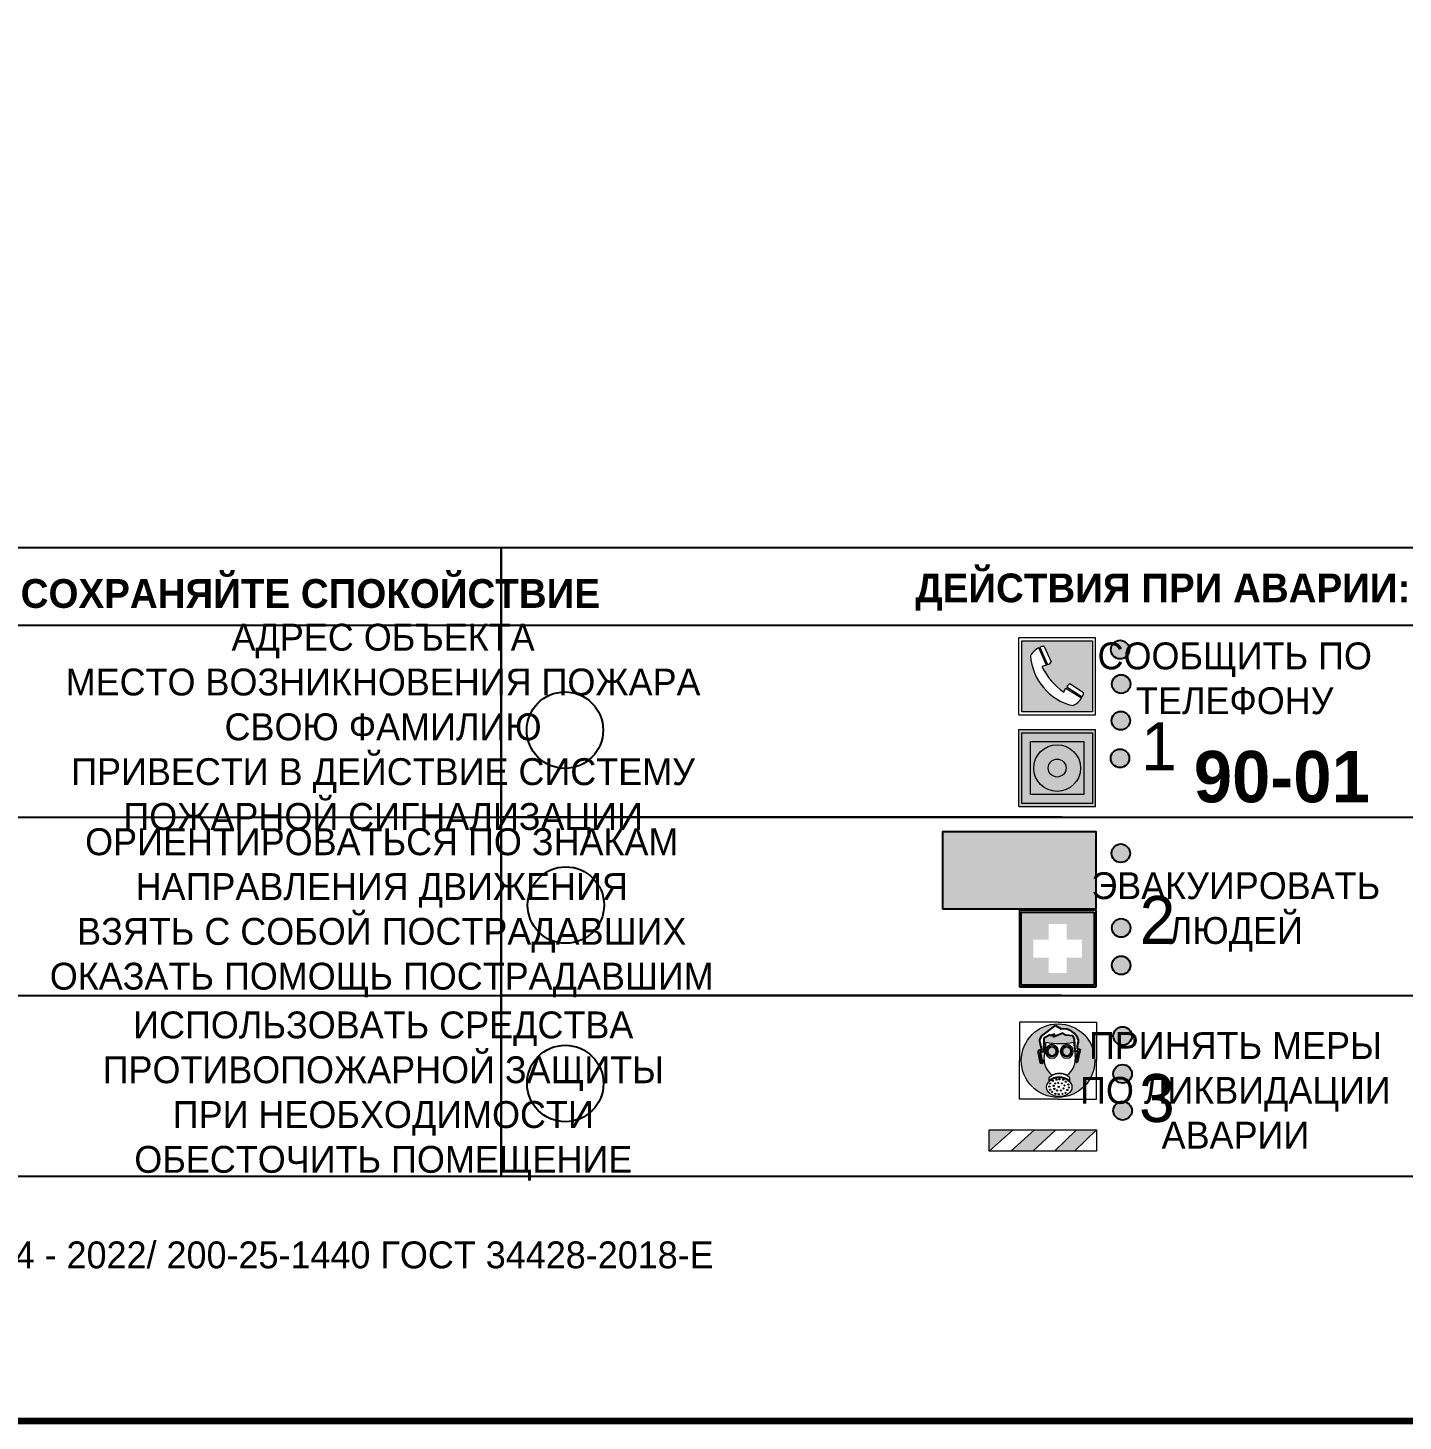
# Model space of a CAD drawing. Header units: millimetres. Extents: x 13810 to 67229, y 12374 to 21950.
# Drawn here: x 22635.6 to 22778.8, y 20268.2 to 20413.3 of the extents above; entities that cross this region are included whole.
import ezdxf

# ---------------------------------------------------------------- set-up
doc = ezdxf.new("R2010")
doc.units = ezdxf.units.MM
doc.styles.add('обычный', font='arial.ttf')

# ---------------------------------------------------------------- blocks, each defined once
blk = doc.blocks.new('A$C38D26F80')
h = blk.add_hatch(color=5)
h.dxf.hatch_style = 1
h.paths.add_polyline_path([(-8.77, -4.48, 1), (-0.19, -4.48, 1)])
h.paths.add_polyline_path([(-6.75, -3.58), (-6.75, -3.31), (-6.62, -3.22), (-6.5, -3.22), (-6.42, -3.3), (-6.39, -3.28), (-6.59, -2.23), (-6.59, -2.01), (-6.38, -1.58), (-4.76, -0.4), (-4.13, -0.79, -0.362848), (-2.1, -2.1, -0.201049), (-2.17, -2.48, 0.085434), (-2.26, -3.13), (-1.9, -3.16), (-2.25, -4.7), (-2.4, -4.59), (-2.43, -4.34), (-2.36, -4.34), (-2.14, -3.34), (-2.47, -3.42), (-2.58, -1.95), (-2.77, -1.58), (-3.58, -1.52), (-3.92, -1.26), (-5.05, -1.73), (-4.87, -1.39), (-5.41, -1.6), (-5.41, -1.46), (-6.13, -1.87), (-6.18, -3.5), (-6.56, -3.47), (-6.37, -4.59), (-6.16, -4.43), (-6.16, -4.66), (-6.36, -4.79), (-6.37, -4.8), (-6.51, -4.76)], flags=16)
h.paths.add_polyline_path([(-6.51, -4.76), (-6.36, -4.79), (-6.37, -4.8)], flags=0)
h.paths.add_polyline_path([(-5.92, -2.34, 0.089508), (-2.67, -2.35), (-2.48, -3.88, -0.268602), (-3.4, -6.18, 0.262449), (-5.2, -6.18, -0.268602), (-6.11, -3.88)], flags=16)
edge = h.paths.add_edge_path(flags=16)
edge.add_ellipse((-5.19, -3.41), major_axis=(0, 0.842), ratio=0.848992, start_angle=0, end_angle=360)
edge = h.paths.add_edge_path(flags=0)
edge.add_ellipse((-5.19, -3.39), major_axis=(0, 0.665), ratio=0.853798, start_angle=0, end_angle=360)
edge = h.paths.add_edge_path(flags=0)
edge.add_ellipse((-5.19, -3.4), major_axis=(0, 0.528), ratio=0.864094, start_angle=0, end_angle=360)
edge = h.paths.add_edge_path(flags=16)
edge.add_ellipse((-3.47, -3.4), major_axis=(0, 0.842), ratio=0.848992, start_angle=0, end_angle=360)
h.paths.add_polyline_path([(-3.13, -6.45), (-3.13, -6.84, 0.383174), (-5.57, -6.85), (-5.57, -6.49, -0.369952)], flags=16)
edge = h.paths.add_edge_path(flags=0)
edge.add_ellipse((-3.47, -3.39), major_axis=(0, 0.665), ratio=0.853798, start_angle=0, end_angle=360)
edge = h.paths.add_edge_path(flags=0)
edge.add_ellipse((-3.47, -3.4), major_axis=(0, 0.528), ratio=0.864094, start_angle=0, end_angle=360)
edge = h.paths.add_edge_path(flags=16)
edge.add_ellipse((-4.34, -7.57), major_axis=(-1.48, 0), ratio=0.744955, start_angle=0, end_angle=360)
h.paths.add_polyline_path([(-5.01, -6.85, -1), (-5.15, -6.85, -1)], flags=0)
h.paths.add_polyline_path([(-5.33, -7.14, -1), (-5.47, -7.14, -1)], flags=0)
h.paths.add_polyline_path([(-4.61, -6.71, -1), (-4.74, -6.71, -1)], flags=16)
h.paths.add_polyline_path([(-5.43, -7.51, -1), (-5.57, -7.51, -1)], flags=0)
h.paths.add_polyline_path([(-4.26, -6.67, -1), (-4.4, -6.67, -1)], flags=16)
h.paths.add_polyline_path([(-4.74, -7.14, -1), (-4.88, -7.14, -1)], flags=0)
h.paths.add_polyline_path([(-4.93, -7.43, -1), (-5.07, -7.43, -1)], flags=0)
h.paths.add_polyline_path([(-4.41, -7.07, -1), (-4.54, -7.07, -1)], flags=0)
h.paths.add_polyline_path([(-5.33, -7.87, -1), (-5.46, -7.87, -1)], flags=0)
h.paths.add_polyline_path([(-3.8, -6.71, -1), (-3.94, -6.71, -1)], flags=16)
h.paths.add_polyline_path([(-4.85, -7.78, -1), (-4.98, -7.78, -1)], flags=0)
h.paths.add_polyline_path([(-3.96, -7.14, -1), (-4.1, -7.14, -1)], flags=0)
h.paths.add_polyline_path([(-4.33, -7.53, -1), (-4.47, -7.53, -1)], flags=0)
h.paths.add_polyline_path([(-5.09, -8.12, -1), (-5.23, -8.12, -1)], flags=0)
h.paths.add_polyline_path([(-3.5, -6.94, -1), (-3.64, -6.94, -1)], flags=0)
h.paths.add_polyline_path([(-4.54, -7.97, -1), (-4.68, -7.97, -1)], flags=0)
h.paths.add_polyline_path([(-3.66, -7.39, -1), (-3.8, -7.39, -1)], flags=0)
h.paths.add_polyline_path([(-4.73, -8.35, -1), (-4.86, -8.35, -1)], flags=0)
h.paths.add_polyline_path([(-4.09, -7.96, -1), (-4.23, -7.96, -1)], flags=0)
h.paths.add_polyline_path([(-3.77, -7.74, -1), (-3.91, -7.74, -1)], flags=0)
h.paths.add_polyline_path([(-3.22, -7.27, -1), (-3.35, -7.27, -1)], flags=0)
h.paths.add_polyline_path([(-4.34, -8.4, -1), (-4.47, -8.4, -1)], flags=0)
h.paths.add_polyline_path([(-3.16, -7.61, -1), (-3.3, -7.61, -1)], flags=0)
h.paths.add_polyline_path([(-3.9, -8.35, -1), (-4.04, -8.35, -1)], flags=0)
h.paths.add_polyline_path([(-3.32, -7.91, -1), (-3.46, -7.91, -1)], flags=0)
h.paths.add_polyline_path([(-3.55, -8.23, -1), (-3.69, -8.23, -1)], flags=0)
at = {"color": 5, "lineweight": 5}
for p, q in [((-4.48, 0), (-8.96, 0)), ((-8.96, 0), (-8.96, -4.48)), ((-4.48, 0), (0, 0)), ((0, 0), (0, -4.48)), ((-6.59, -2.01), (-6.38, -1.58)), ((-6.38, -1.58), (-4.76, -0.4)), ((-5.41, -1.46), (-6.13, -1.87)), ((-4.87, -1.39), (-5.41, -1.6)), ((-5.41, -1.6), (-5.41, -1.46)), ((-3.92, -1.26), (-5.05, -1.73)), ((-5.05, -1.73), (-4.87, -1.39)), ((-4.76, -0.4), (-4.13, -0.79)), ((-3.58, -1.52), (-3.92, -1.26)), ((-2.77, -1.58), (-3.58, -1.52)), ((-2.58, -1.95), (-2.77, -1.58)), ((-6.75, -3.31), (-6.62, -3.22)), ((-6.62, -3.22), (-6.5, -3.22)), ((-6.59, -2.23), (-6.59, -2.01)), ((-6.39, -3.28), (-6.59, -2.23)), ((-6.5, -3.22), (-6.42, -3.3)), ((-6.13, -1.87), (-6.18, -3.5)), ((-5.92, -2.34), (-6.11, -3.88)), ((-2.67, -2.34), (-2.48, -3.88)), ((-2.47, -3.42), (-2.58, -1.95)), ((-1.9, -3.16), (-2.26, -3.13)), ((-2.25, -4.7), (-1.9, -3.16)), ((-8.96, -8.96), (-8.96, -4.48)), ((-6.75, -3.58), (-6.75, -3.31)), ((-6.51, -4.76), (-6.75, -3.58)), ((-6.18, -3.5), (-6.56, -3.47)), ((-6.56, -3.47), (-6.37, -4.59)), ((-6.37, -4.8), (-6.51, -4.76)), ((-6.42, -3.3), (-6.39, -3.28)), ((-6.37, -4.59), (-6.16, -4.43)), ((-6.16, -4.66), (-6.37, -4.8)), ((-6.16, -4.43), (-6.16, -4.66)), ((-2.14, -3.34), (-2.47, -3.42)), ((-2.43, -4.34), (-2.4, -4.59)), ((-2.43, -4.34), (-2.36, -4.34)), ((-2.4, -4.59), (-2.25, -4.7)), ((-2.36, -4.34), (-2.14, -3.34)), ((0, -8.96), (0, -4.48)), ((-5.57, -6.49), (-5.57, -6.85)), ((-3.13, -6.45), (-3.13, -6.84)), ((-4.48, -8.96), (-8.96, -8.96)), ((-4.48, -8.96), (0, -8.96))]:
    blk.add_line(p, q, dxfattribs=at)
at = {"color": 5}
for p, q in [((-6.59, -2.01), (-6.38, -1.58)), ((-6.38, -1.58), (-4.76, -0.4)), ((-5.41, -1.46), (-6.13, -1.87)), ((-4.87, -1.39), (-5.41, -1.6)), ((-5.41, -1.6), (-5.41, -1.46)), ((-3.92, -1.26), (-5.05, -1.73)), ((-5.05, -1.73), (-4.87, -1.39)), ((-4.76, -0.4), (-4.13, -0.79)), ((-3.58, -1.52), (-3.92, -1.26)), ((-2.77, -1.58), (-3.58, -1.52)), ((-2.58, -1.95), (-2.77, -1.58)), ((-6.75, -3.31), (-6.62, -3.22)), ((-6.62, -3.22), (-6.5, -3.22)), ((-6.59, -2.23), (-6.59, -2.01)), ((-6.39, -3.28), (-6.59, -2.23)), ((-6.5, -3.22), (-6.42, -3.3)), ((-6.13, -1.87), (-6.18, -3.5)), ((-2.47, -3.42), (-2.58, -1.95)), ((-2.26, -3.13), (-1.9, -3.16)), ((-1.9, -3.16), (-2.25, -4.7)), ((-6.75, -3.58), (-6.75, -3.31)), ((-6.51, -4.76), (-6.75, -3.58)), ((-6.18, -3.5), (-6.56, -3.47)), ((-6.56, -3.47), (-6.37, -4.59)), ((-6.37, -4.8), (-6.51, -4.76)), ((-6.36, -4.79), (-6.51, -4.76)), ((-6.42, -3.3), (-6.39, -3.28)), ((-6.37, -4.59), (-6.16, -4.43)), ((-6.16, -4.66), (-6.37, -4.8)), ((-6.16, -4.66), (-6.36, -4.79)), ((-6.16, -4.43), (-6.16, -4.66)), ((-2.14, -3.34), (-2.47, -3.42)), ((-2.4, -4.59), (-2.43, -4.34)), ((-2.43, -4.34), (-2.36, -4.34)), ((-2.25, -4.7), (-2.4, -4.59)), ((-2.36, -4.34), (-2.14, -3.34))]:
    blk.add_line(p, q, dxfattribs=at)
at = {"color": 5, "lineweight": 5}
for centre, radius in [((-4.48, -4.48), 4.29), ((-5.5, -7.51), 0.0678), ((-5.4, -7.14), 0.0678), ((-5.4, -7.87), 0.0678), ((-5.16, -8.12), 0.0678), ((-5.08, -6.85), 0.0678), ((-5, -7.43), 0.0678), ((-4.91, -7.78), 0.0678), ((-4.81, -7.14), 0.0678), ((-4.67, -6.71), 0.0678), ((-4.61, -7.97), 0.0678), ((-4.47, -7.07), 0.0678), ((-4.4, -7.53), 0.0678), ((-4.33, -6.67), 0.0678), ((-4.16, -7.96), 0.0678), ((-4.03, -7.14), 0.0678), ((-3.87, -6.71), 0.0678), ((-3.84, -7.74), 0.0678), ((-3.73, -7.39), 0.0678), ((-3.57, -6.94), 0.0678), ((-3.39, -7.91), 0.0678), ((-3.28, -7.27), 0.0678), ((-3.23, -7.61), 0.0678), ((-4.79, -8.35), 0.0678), ((-4.4, -8.4), 0.0678), ((-3.97, -8.35), 0.0678), ((-3.62, -8.23), 0.0678)]:
    blk.add_circle(centre, radius, dxfattribs=at)
at = {"color": 5}
for centre, radius, start, end in [((-3.89, -2.66), 1.88, 17.387, 97.1599), ((-0.35, -3.07), 1.91, 162.2553, 181.7878), ((-2.6, -2.2), 0.511, 326.3906, 11.8614)]:
    blk.add_arc(centre, radius, start, end, dxfattribs=at)
at = {"color": 5, "lineweight": 5}
for centre, radius, start, end in [((-4.28, 6.66), 9.15, 259.6987, 280.1569), ((-0.47, -3.05), 1.79, 161.5846, 182.4584), ((-2.6, -2.2), 0.513, 326.4781, 11.7739), ((-3.66, -4.24), 2.47, 171.573, 231.7124), ((-4.93, -4.24), 2.47, 308.2876, 8.427), ((-4.33, -7.88), 1.87, 50.358, 131.5662), ((-4.34, -8.2), 1.82, 48.4943, 132.3565), ((-4.3, -7.78), 1.83, 60.5889, 119.4111)]:
    blk.add_arc(centre, radius, start, end, dxfattribs=at)
for centre, major_axis, ratio in [((-5.19, -3.41), (0, 0.842), 0.848992), ((-5.19, -3.39), (0, 0.665), 0.853798), ((-5.19, -3.4), (0, 0.528), 0.864094), ((-3.47, -3.4), (0, 0.842), 0.848992), ((-3.47, -3.39), (0, 0.665), 0.853798), ((-3.47, -3.4), (0, 0.528), 0.864094), ((-4.34, -7.57), (-1.48, 0), 0.744955)]:
    blk.add_ellipse(centre, major_axis=major_axis, ratio=ratio, dxfattribs=at)
blk = doc.blocks.new('A$C47DD6509')
at = {"lineweight": 5}
for points in [[(-8.69, 0), (-11.19, 0), (-11.19, -2.22)], [(-4.22, 0), (-6.45, 0), (-8.91, -2.22), (-6.61, -2.22)], [(0, 0), (-2.09, 0), (-4.36, -2.22), (-2.29, -2.22)]]:
    blk.add_hatch(color=242, dxfattribs=at).paths.add_polyline_path(points)
at = {"color": 242, "lineweight": 5}
for p, q in [((-11.19, -2.22), (-8.69, 0)), ((-11.19, -2.22), (-11.19, 0)), ((-11.19, 0), (-8.69, 0)), ((-11.19, 0), (0, 0)), ((-8.91, -2.22), (-6.45, 0)), ((-6.61, -2.22), (-4.22, 0)), ((-4.36, -2.22), (-2.09, 0)), ((-2.29, -2.22), (0, 0)), ((0, 0), (0, -2.22)), ((0, -2.22), (-11.19, -2.22))]:
    blk.add_line(p, q, dxfattribs=at)
blk = doc.blocks.new('A$C32E8229D')
at = {"true_color": 0xffffff}
blk.add_hatch(color=7, dxfattribs=at).paths.add_polyline_path([(0, 0), (0, -8), (16, -8), (16, 0)])
h = blk.add_hatch(color=126)
h.paths.add_polyline_path([(0.2, -0.2), (15.8, -0.2), (15.8, -7.8), (0.2, -7.8)])
h.paths.add_polyline_path([(13.49, -2.05), (12.08, -2.05), (11.37, -2.63, 0.162397), (11.29, -2.84), (11.29, -3.63), (10.35, -3.63), (10.35, -4.05), (11.68, -4.05), (11.68, -3.48), (12.26, -4.28), (11.29, -5.1), (11.29, -6.78), (11.85, -6.78), (11.85, -5.44), (12.8, -4.64), (12.8, -5.94), (14.46, -5.94), (14.46, -5.39), (13.45, -5.39), (13.45, -3.97), (12.46, -2.59), (13.15, -2.59), (13.69, -3.34), (14.18, -3)], flags=16)
h.paths.add_polyline_path([(10.74, -1.82, 1), (11.8, -1.82, 1)], flags=16)
h.paths.add_polyline_path([(9.39, -3.59), (5.99, -3.59), (6.56, -3.03), (5.91, -3.03), (5.1, -3.83), (5.91, -4.64), (6.56, -4.64), (5.99, -4.09), (9.39, -4.09)], flags=16)
h.paths.add_polyline_path([(4.29, -1.08), (1.72, -1.08), (1.72, -6.6), (4.29, -6.6)], flags=16)
at = {"color": 126}
blk.add_lwpolyline([(16, -8), (0, -8), (0, 0), (16, 0)], close=True, dxfattribs=at)
blk = doc.blocks.new('A$C18900ED3')
h = blk.add_hatch(color=126)
h.paths.add_polyline_path([(-0.18, -0.18), (-7.02, -0.18), (-7.02, -7.02), (-0.18, -7.02)])
h.paths.add_polyline_path([(-5.89, -4.46), (-5.89, -2.77), (-4.46, -2.77), (-4.46, -1.31), (-2.77, -1.31), (-2.77, -2.77), (-1.33, -2.77), (-1.33, -4.46), (-2.77, -4.46), (-2.77, -5.89), (-4.46, -5.89), (-4.46, -4.46)], flags=16)
at = {"color": 126}
for p, q in [((-7.2, 0), (-7.2, -7.2)), ((0, 0), (-7.2, 0)), ((0, -7.2), (0, 0)), ((-7.02, -7.02), (-7.02, -0.18)), ((-7.02, -0.18), (-0.18, -0.18)), ((-0.18, -0.18), (-0.18, -7.02)), ((-7.2, -7.2), (0, -7.2)), ((-0.18, -7.02), (-7.02, -7.02))]:
    blk.add_line(p, q, dxfattribs=at)
blk = doc.blocks.new('A$C456E1F9C')
at = {"lineweight": 5}
h = blk.add_hatch(color=242, dxfattribs=at)
h.paths.add_polyline_path([(0.51, -1.47), (0.51, -13.26), (12.29, -13.26), (12.29, -1.47)])
h.paths.add_polyline_path([(5.42, -4.95, -0.254479), (4.78, -5.4), (3.52, -2.53, -0.209735), (4.23, -2.4)], flags=16)
h.paths.add_polyline_path([(8.53, -8.6), (10.87, -10.17), (10.54, -10.76), (8.03, -9.13, -0.192251)], flags=16)
h.paths.add_polyline_path([(4.61, -5.49, 0.005518), (3.87, -5.72, 0.128647), (7.49, -10.01, 0.00809), (7.83, -9.33), (10.47, -10.97, -0.16736), (8.99, -12.25, -0.327862), (1.95, -3.95, -0.166952), (3.36, -2.62)], flags=16)
at = {"color": 242, "lineweight": 5}
for p, q in [((0, -13.77), (0, -0.97)), ((12.8, -0.97), (0, -0.97)), ((12.8, -13.77), (12.8, -0.97)), ((4.61, -5.49), (3.36, -2.62)), ((3.52, -2.53), (4.78, -5.4)), ((4.23, -2.4), (5.42, -4.95)), ((8.03, -9.13), (10.54, -10.76)), ((10.81, -10.12), (8.53, -8.6)), ((7.83, -9.33), (10.47, -10.97)), ((10.54, -10.76), (10.8, -10.3)), ((10.8, -10.3), (10.81, -10.12)), ((0, -13.77), (12.8, -13.77))]:
    blk.add_line(p, q, dxfattribs=at)
blk.add_lwpolyline([(0.51, -1.47), (12.29, -1.47), (12.29, -13.26), (0.51, -13.26)], close=True, dxfattribs=at)
for centre, radius, start, end in [((4.59, -5.34), 2.99, 114.2845, 152.1974), ((11.12, -3.31), 9.19, 183.9915, 256.6009), ((4.02, -3.27), 0.891, 76.3284, 123.7092), ((14.98, -39.1), 35.17, 107.1487, 108.4135), ((13.86, -0.94), 11.08, 205.5536, 234.8762), ((4.68, -4.59), 0.824, 276.9621, 334.0723), ((8.94, -9.5), 0.989, 114.4092, 157.9388), ((-13.31, 0.8), 23.44, 332.5487, 334.4027), ((7.87, -9.46), 3, 291.9291, 329.9329)]:
    blk.add_arc(centre, radius, start, end, dxfattribs=at)
blk = doc.blocks.new('A$C54414219')
at = {"true_color": 0xffffff}
h = blk.add_hatch(color=7, dxfattribs=at)
h.paths.add_polyline_path([(2.39, -9.45), (2.39, -18.3), (11.23, -18.3), (11.23, -9.45)], flags=0)
h.paths.add_polyline_path([(10.71, -13.87, -1), (2.92, -13.87, -1)], flags=0)
h.paths.add_polyline_path([(8.3, -13.87, -1), (5.33, -13.87, -1)], flags=0)
h.paths.add_polyline_path([(0.41, -7.47), (0.41, -20.27), (13.21, -20.27), (13.21, -7.47)])
h.paths.add_polyline_path([(0.92, -19.77), (12.71, -19.77), (12.71, -7.98), (0.92, -7.98)], flags=16)
h.paths.add_polyline_path([(11.23, -9.45), (11.23, -18.3), (2.39, -18.3), (2.39, -9.45)], flags=0)
at = {"lineweight": 5}
h = blk.add_hatch(color=242, dxfattribs=at)
h.paths.add_polyline_path([(12.71, -7.98), (0.92, -7.98), (0.92, -19.77), (12.71, -19.77)])
h.paths.add_polyline_path([(11.23, -18.3), (2.39, -18.3), (2.39, -9.45), (11.23, -9.45)], flags=16)
h.paths.add_polyline_path([(10.71, -13.87, -1), (2.92, -13.87, -1)], flags=0)
h.paths.add_polyline_path([(8.3, -13.87, -1), (5.33, -13.87, -1)], flags=0)
at = {"true_color": 0xffffff}
h = blk.add_hatch(color=7, dxfattribs=at)
h.paths.add_polyline_path([(2.39, -9.45), (2.39, -18.3), (11.23, -18.3), (11.23, -9.45)])
h.paths.add_polyline_path([(10.71, -13.87, -1), (2.92, -13.87, -1)], flags=16)
h.paths.add_polyline_path([(8.3, -13.87, -1), (5.33, -13.87, -1)], flags=0)
at = {"lineweight": 5}
h = blk.add_hatch(color=242, dxfattribs=at)
h.paths.add_polyline_path([(2.92, -13.87, 1), (10.71, -13.87, 1)])
h.paths.add_polyline_path([(8.3, -13.87, -1), (5.33, -13.87, -1)], flags=16)
at = {"color": 242, "lineweight": 5}
for p, q in [((0.41, -20.27), (0.41, -7.47)), ((0.41, -7.47), (13.21, -7.47)), ((0.41, -7.47), (13.21, -7.47)), ((13.21, -20.27), (13.21, -7.47)), ((0.41, -20.27), (13.21, -20.27))]:
    blk.add_line(p, q, dxfattribs=at)
for points in [[(0.92, -7.98), (12.71, -7.98), (12.71, -19.77), (0.92, -19.77)], [(2.39, -9.45), (11.23, -9.45), (11.23, -18.3), (2.39, -18.3)]]:
    blk.add_lwpolyline(points, close=True, dxfattribs=at)
for radius in [3.89, 1.49]:
    blk.add_circle((6.81, -13.87), radius, dxfattribs=at)

msp = doc.modelspace()

# ---------------------------------------------------------------- hatches: boundary and pattern name
at = {"lineweight": 0}
h = msp.add_hatch(color=256, dxfattribs=at)
h.dxf.hatch_style = 1
h.paths.add_polyline_path([(22748.39, 20348.54, 1), (22750.32, 20348.54, 1)])
h = msp.add_hatch(color=256, dxfattribs=at)
h.dxf.hatch_style = 1
h.paths.add_polyline_path([(22748.49, 20344.95, 1), (22750.42, 20344.95, 1)])
h = msp.add_hatch(color=256, dxfattribs=at)
h.dxf.hatch_style = 1
h.paths.add_polyline_path([(22748.45, 20341.14, 1), (22750.39, 20341.14, 1)])
h = msp.add_hatch(color=256, dxfattribs=at)
h.dxf.hatch_style = 1
h.paths.add_polyline_path([(22748.37, 20337.22, 1), (22750.3, 20337.22, 1)])
h = msp.add_hatch(color=256, dxfattribs=at)
h.dxf.hatch_style = 1
h.paths.add_polyline_path([(22748.46, 20327.33, 1), (22750.39, 20327.33, 1)])
h = msp.add_hatch(color=256, dxfattribs=at)
h.dxf.hatch_style = 1
h.paths.add_polyline_path([(22748.5, 20319.55, 1), (22750.43, 20319.55, 1)])
h = msp.add_hatch(color=256, dxfattribs=at)
h.dxf.hatch_style = 1
h.paths.add_polyline_path([(22748.49, 20315.65, 1), (22750.42, 20315.65, 1)])
h = msp.add_hatch(color=256, dxfattribs=at)
h.dxf.hatch_style = 1
h.paths.add_polyline_path([(22748.65, 20308.29, 1), (22750.58, 20308.29, 1)])
h = msp.add_hatch(color=256, dxfattribs=at)
h.dxf.hatch_style = 1
h.paths.add_polyline_path([(22748.64, 20304.35, 1), (22750.57, 20304.35, 1)])
h = msp.add_hatch(color=256, dxfattribs=at)
h.dxf.hatch_style = 1
h.paths.add_polyline_path([(22748.64, 20300.51, 1), (22750.58, 20300.51, 1)])

# ---------------------------------------------------------------- linework, layer by layer
at = {"color": 2, "lineweight": 100}
msp.add_lwpolyline([(22515.78, 20663.18), (23115.78, 20663.18), (23115.78, 20268.18), (22515.78, 20268.18)], close=True, dxfattribs=at)
for points in [[(22541.14, 20351.07), (22684.91, 20351.07), (22684.91, 20359.13), (22541.14, 20359.13)], [(22684.91, 20351.07), (22828.68, 20351.07), (22828.68, 20359.13), (22684.91, 20359.13)], [(22541.14, 20351.07), (22684.91, 20351.07), (22684.91, 20293.67), (22541.14, 20293.67)], [(22684.91, 20351.07), (22828.68, 20351.07), (22828.68, 20293.67), (22684.91, 20293.67)]]:
    msp.add_lwpolyline(points, close=True)
for points in [[(22599.56, 20331.08), (22541.14, 20331.08), (22684.91, 20331.08)], [(22743.33, 20331.08), (22684.91, 20331.08), (22828.68, 20331.08)], [(22599.56, 20312.5), (22541.14, 20312.5), (22684.91, 20312.5)], [(22743.33, 20312.5), (22684.91, 20312.5), (22828.68, 20312.5)]]:
    msp.add_lwpolyline(points)
for centre, radius in [((22749.35, 20348.54), 0.966), ((22749.46, 20344.95), 0.966), ((22691.54, 20340.15), 3.98), ((22749.42, 20341.14), 0.966), ((22749.34, 20337.22), 0.966), ((22749.42, 20327.33), 0.966), ((22691.63, 20321.93), 3.98), ((22749.46, 20319.55), 0.966), ((22749.46, 20315.65), 0.966), ((22749.61, 20308.29), 0.966), ((22691.57, 20303.35), 3.98), ((22749.61, 20304.35), 0.966), ((22749.61, 20300.51), 0.966)]:
    msp.add_circle(centre, radius)

# ---------------------------------------------------------------- block references
for name, p, xscale, yscale, zscale in [('A$C456E1F9C', (22738.8, 20350.36), 0.625, 0.625, 0.625), ('A$C54414219', (22738.54, 20344.87), 0.625, 0.625, 0.625), ('A$C18900ED3', (22746.86, 20321.4), 1.111111111007631, 1.111111111007631, 1.111111111007631), ('A$C38D26F80', (22746.89, 20309.73), 0.8928571427240968, 0.8928571427240968, 0.8928571427240968)]:
    msp.add_blockref(name, p, dxfattribs=dict(xscale=xscale, yscale=yscale, zscale=zscale))
at = {"xscale": -1}
msp.add_blockref('A$C32E8229D', (22746.86, 20329.55), dxfattribs=at)
at = {"color": 242, "true_color": 0xc1121c}
msp.add_blockref('A$C47DD6509', (22746.89, 20298.52), dxfattribs=at)

# ---------------------------------------------------------------- texts
at = {"lineweight": 0, "attachment_point": 5, "style": 'обычный'}
for s, insert, char_height, width in [('{\\fProxima Nova Rg|b1|i0|c204|p2;ДЕЙСТВИЯ ПРИ АВАРИИ: СОХРАНЯЙТЕ СПОКОЙСТВИЕ\\H1.6644x; }', (22784.52, 20354.53), 3, 175.1736), ('{\\fProxima Nova Rg|b1|i0|c204|p2;ДЕЙСТВИЯ ПРИ ПОЖАРЕ: СОХРАНЯЙТЕ СПОКОЙСТВИЕ\\H1.6644x; }', (22638.31, 20353.95), 3, 175.1736), ('\\pi-8.4,l8.4,t8.4;{\\fProxima Nova Rg|b0|i0|c204|p2;АДРЕС ОБЪЕКТА\\PМЕСТО ВОЗНИКНОВЕНИЯ ПОЖАРА \\PСВОЮ ФАМИЛИЮ\\PПРИВЕСТИ В ДЕЙСТВИЕ СИСТЕМУ \\PПОЖАРНОЙ СИГНАЛИЗАЦИИ}', (22672.6, 20340.09), 2.8, 126.6484), ('{\\fProxima Nova Rg|b0|i0|c204|p2;СООБЩИТЬ ПО \\PТЕЛЕФОНУ}', (22761.29, 20345.53), 2.8, 126.6484), ('{\\fProxima Nova Rg|b0|i0|c204|p2;1\\H1.1667x; }', (22753.4, 20338.46), 5, 126.6484), ('{\\fProxima Nova Rg|b1|i0|c204|p2;\\H1.0714x;90-01\\fProxima Nova Rg|b0|i0|c204|p2;\\H0.93331x; \\H1.3449x; }', (22766.19, 20335.27), 5, 126.6484), ('\\pi-8.4,l8.4,t8.4;{\\fProxima Nova Rg|b0|i0|c204|p2;ОРИЕНТИРОВАТЬСЯ ПО ЗНАКАМ \\PНАПРАВЛЕНИЯ ДВИЖЕНИЯ\\PВЗЯТЬ С СОБОЙ ПОСТРАДАВШИХ\\PОКАЗАТЬ ПОМОЩЬ ПОСТРАДАВШИМ}', (22672.46, 20321.12), 2.8, 126.6484), ('{\\fProxima Nova Rg|b0|i0|c204|p2;ЭВАКУИРОВАТЬ \\PЛЮДЕЙ}', (22761.4, 20321.21), 2.8, 126.6484), ('{\\fProxima Nova Rg|b0|i0|c204|p2;2\\H1.1967x; }', (22753.25, 20320.38), 5, 126.6484), ('\\pi-8.4,l8.4,t8.4;{\\fProxima Nova Rg|b0|i0|c204|p2;ИСПОЛЬЗОВАТЬ СРЕДСТВА \\PПРОТИВОПОЖАРНОЙ ЗАЩИТЫ \\PПРИ НЕОБХОДИМОСТИ \\PОБЕСТОЧИТЬ ПОМЕЩЕНИЕ}', (22672.62, 20302.04), 2.8, 126.6484), ('{\\fProxima Nova Rg|b0|i0|c204|p2;ПРИНЯТЬ МЕРЫ \\PПО ЛИКВИДАЦИИ \\PАВАРИИ}', (22761.36, 20302.63), 2.8, 126.6484), ('{\\fProxima Nova Rg|b0|i0|c204|p2;3\\H1.1967x; }', (22753.18, 20301.8), 5, 126.6484), ('\\pi-8.4,l8.4,t8.4;{\\fProxima Nova Rg|b0|i0|c204|p2;ИЗГОТОВИТЕЛЬ: ИП АНДРЕЕВ А. А.\\fProxima Nova Rg|b0|i0|c0|p2; \\fProxima Nova Rg|b0|i0|c204|p2;ФП-24 - 2022/ 200-25-1440 ГОСТ 34428-2018-Е\\H1.2266x; }', (22632.99, 20285.09), 2.8, 191.3484)]:
    msp.add_mtext(s, dxfattribs=dict(at, insert=insert, char_height=char_height, width=width))

doc.saveas('drawing.dxf')
